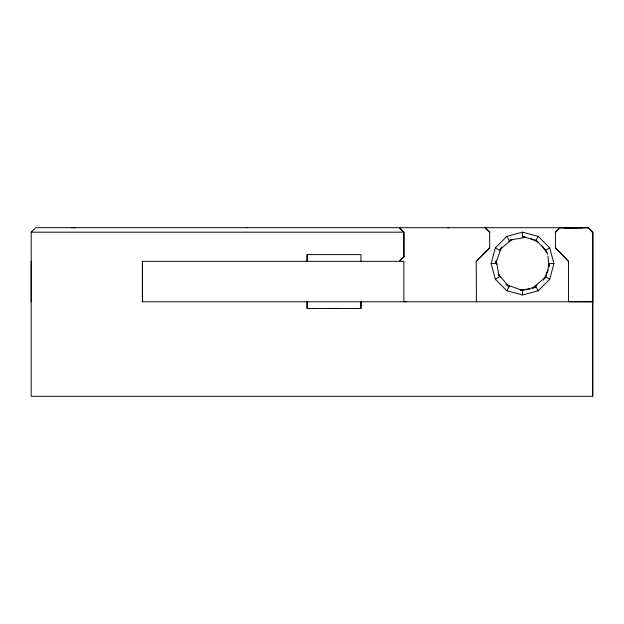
<?xml version="1.0" encoding="UTF-8"?>
<svg xmlns="http://www.w3.org/2000/svg" width="624" height="624" viewBox="0 0 624 624"><rect width="100%" height="100%" fill="white"/><g stroke="black" fill="none" stroke-linecap="round" stroke-linejoin="round"><path stroke-width="0.94" d="M31.2 301.766L31.2 261.323M307.125 254.6L307.125 261.323L307.125 254.6L360.945 254.6L360.945 261.323M476.432 301.688L476.221 261.323L489.676 247.868L476.221 261.323M489.676 248.024L489.684 232.167L485.199 227.682L489.684 232.167M559.907 227.815L588.237 227.682L592.714 232.167L592.722 396.326L31.2 396.326L31.2 232.175L35.685 227.69L588.237 227.69L559.907 227.674L555.422 232.3M592.722 301.688L592.714 232.167L588.237 227.682M307.125 308.498L307.125 301.766L307.125 308.498L360.945 308.498L360.945 301.766L360.945 308.498M491.135 263.57L495.347 279.263L506.836 290.753L522.53 294.965L538.231 290.753L549.721 279.263L553.925 263.57L549.721 247.868L538.231 236.379L522.53 232.175L506.836 236.379L495.347 247.868L491.135 263.57L495.62 263.57L495.869 260.762M549.198 266.37L549.44 263.57L553.925 263.57M549.44 263.57L545.836 277.025L544.76 278.561M495.62 263.57L501.587 247.182M499.957 250.481L501.134 247.954M543.543 280.02L548.246 269.927M506.836 290.753L509.075 286.868L498.49 274.256M547.03 252.665L545.836 250.115L535.985 240.263L538.231 236.379M403.876 256.838L399.391 261.323L403.915 256.846L403.876 232.175L399.391 227.682L403.876 232.175L403.915 256.846M559.907 227.674L555.422 232.159L555.422 247.868L568.503 261.386L555.422 247.868M511.844 239.522L499.231 250.115L495.347 247.868M532.475 288.233L545.836 277.025L549.721 279.263M508.763 241.472L511.805 239.343M533.255 287.789L537.061 285.129M495.347 279.263L499.231 277.025L496.369 260.801M545.836 250.115L549.721 247.868M533.434 288.062L535.985 286.868L538.231 290.753M535.985 286.868L522.53 290.48L520.666 290.316M525.299 237.401L509.075 240.263L506.836 236.379M520.634 289.825L529.885 289.013M582.434 227.721L564.392 227.776L582.332 227.698M312.374 308.498L311.61 308.498L314.613 308.506M339.838 308.49L328.232 308.49M71.573 227.69L75.512 227.69M246.527 227.69L246.987 227.69M447.509 227.69L449.319 227.69M31.2 232.175L403.876 232.175M592.114 232.175L592.722 232.175L592.722 396.326M142.132 261.323L403.876 261.323L403.876 301.766L406.115 301.766M142.132 301.766L592.722 301.766L568.503 301.688L568.503 261.339M522.53 232.175L522.53 236.66L525.338 236.902M522.53 236.66L535.985 240.263M506.142 284.513L522.53 290.48L522.53 294.965M530.572 238.633L538.145 242.167M506.08 284.575L509.441 286.143M507.538 285.792L509.075 286.868M541.429 245.232L547.817 254.366M498.311 274.295L500.44 277.337M547.981 256.214L548.87 266.393M496.353 262.595L496.517 264.443M142.428 261.323L142.428 301.766L142.428 261.323M356.46 308.498L353.457 308.506L356.46 308.498"/></g></svg>
